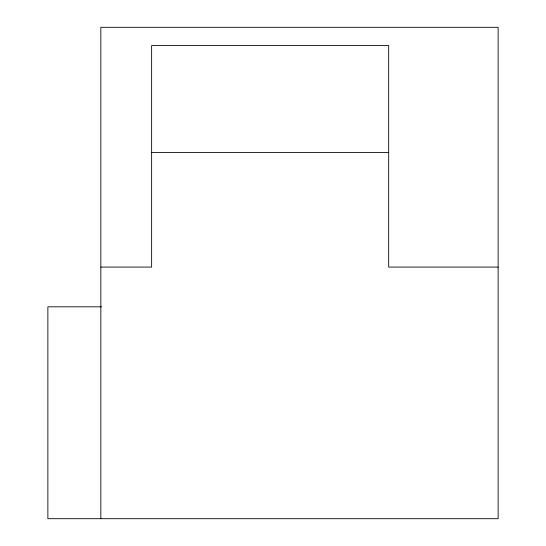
<?xml version="1.0" encoding="UTF-8"?>
<svg xmlns="http://www.w3.org/2000/svg" width="546" height="546" viewBox="0 0 546 546"><rect width="100%" height="100%" fill="white"/><g stroke="black" fill="none" stroke-linecap="round" stroke-linejoin="round"><path stroke-width="0.82" d="M151.631 152.532L388.677 152.532M100.839 267.083L151.631 267.083L151.631 45.571L388.677 45.571L388.677 267.083L498.129 267.083M101.597 306.811L47.871 306.811L47.871 518.7L498.129 518.7L498.129 27.3L100.839 27.3L100.839 518.7"/></g></svg>
